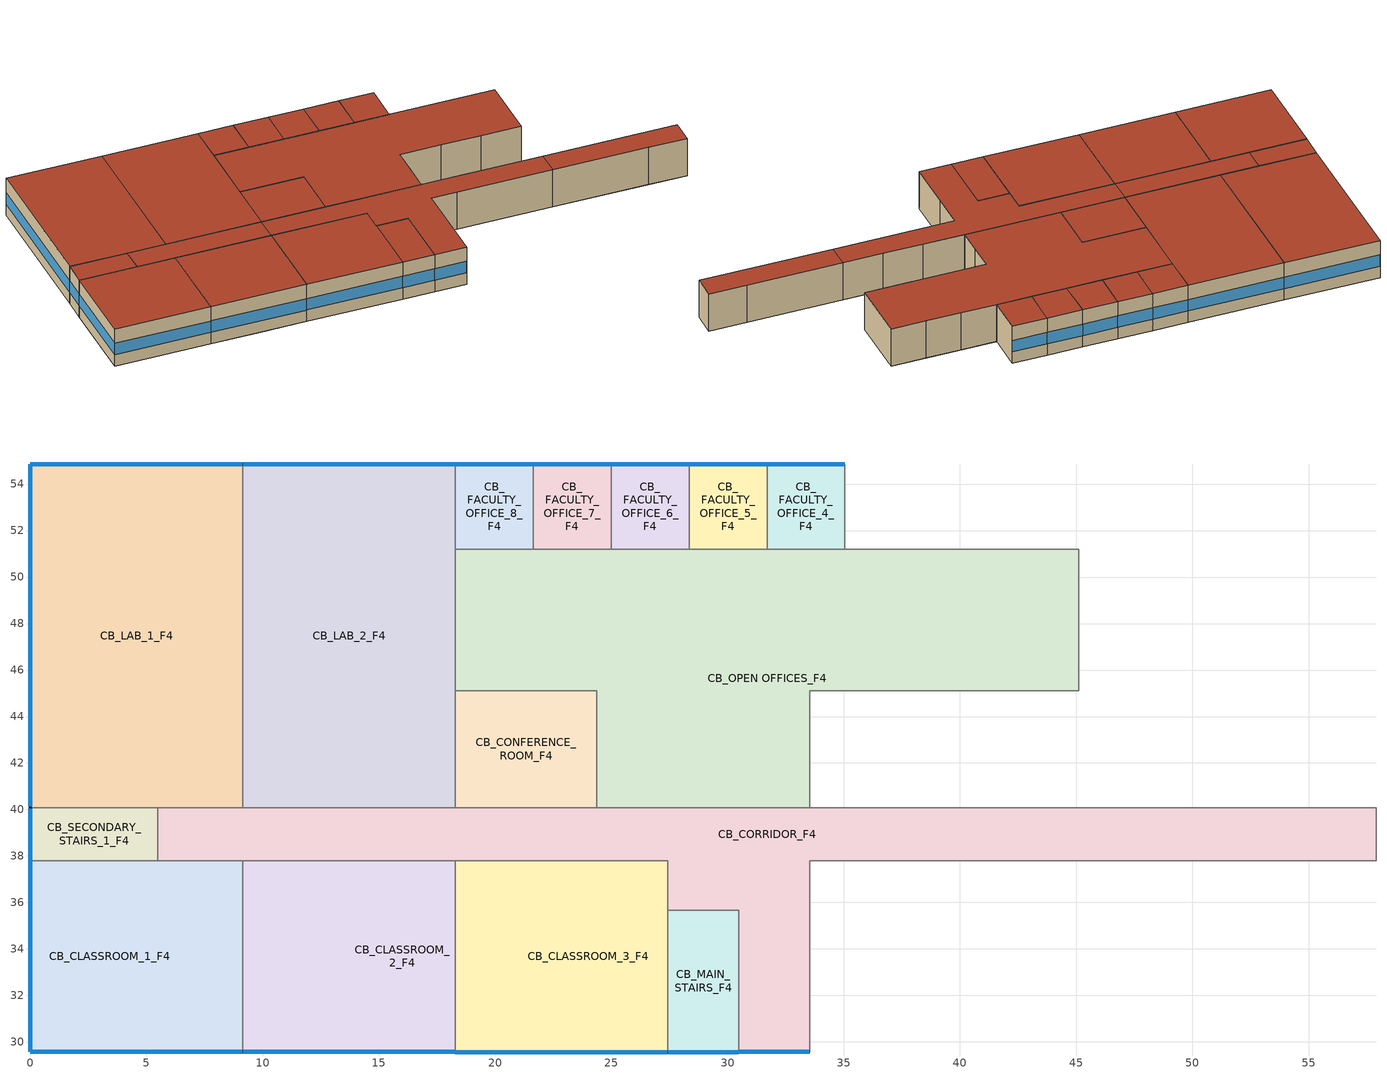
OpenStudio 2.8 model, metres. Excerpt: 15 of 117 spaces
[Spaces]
CB_CLASSROOM_1_F4
 floor to CB_CLASSROOM_7_F3: 9.14,37.8 9.14,29.57 6.86,29.57 6.86,37.8 z11.89
 floor to CB_CLASSROOM_8_F3: 6.86,37.8 6.86,29.57 0,29.57 0,37.8 z11.89
 wall outside: 0,37.8 0,29.57 9.14,29.57 z11.89:15.85
 wall to CB_CORRIDOR_F4: 9.14,37.8 5.49,37.8 z11.89:15.85
 wall to CB_CLASSROOM_2_F4: 9.14,29.57 9.14,37.8 z11.89:15.85
 wall to CB_SECONDARY_STAIRS_1_F4: 5.49,37.8 0,37.8 z11.89:15.85
 window: 0,37.79 0,29.58 / 0.01,29.57 9.13,29.57 z13.11:14.33
 roof outside: 9.14,29.57 9.14,37.8 0,37.8 0,29.57 z15.85
CB_CORRIDOR_F4
 floor to CB_CORRIDOR_2_F3: 45.11,40.08 45.11,37.8 18.29,37.8 18.29,40.08 z11.89
 floor to CB_STUDIO_1_F3: 57.91,40.08 57.91,37.8 45.11,37.8 45.11,40.08 z11.89
 floor to CB_CORRIDOR_1_F3: 33.53,37.8 33.53,29.57 30.48,29.57 30.48,35.66 27.43,35.66 27.43,37.8 z11.89
 floor to CB_STUDIO_2_F3: 18.29,40.08 18.29,37.8 5.49,37.8 5.49,40.08 z11.89
 wall outside: 30.48,29.57 33.53,29.57 z11.89:15.85
 wall to CB_UTILITY_F4: 33.53,34.44 33.53,37.8 35.97,37.8 z11.89:15.85
 wall to CB_PUBLIC_ELEVATORS_F4: 33.53,29.57 33.53,34.44 z11.89:15.85
 wall to CB_MAIN_STAIRS_F4: 27.43,35.66 30.48,35.66 30.48,29.57 z11.89:15.85
 wall to CB_CLASSROOM_3_F4: 18.29,37.8 27.43,37.8 27.43,35.66 z11.89:15.85
 wall to CB_CLASSROOM_2_F4: 9.14,37.8 18.29,37.8 z11.89:15.85
 wall to CB_SECONDARY_STAIRS_1_F4: 5.49,40.08 5.49,37.8 z11.89:15.85
 wall to CB_LAB_1_F4: 9.14,40.08 5.49,40.08 z11.89:15.85
 wall to CB_LAB_2_F4: 18.29,40.08 9.14,40.08 z11.89:15.85
 wall to CB_CONFERENCE_ROOM_F4: 24.38,40.08 18.29,40.08 z11.89:15.85
 wall to CB_OPEN OFFICES_F4: 33.53,40.08 24.38,40.08 z11.89:15.85
 wall to CB_FACULTY_RESTROOM_2_F4: 37.49,40.08 33.53,40.08 z11.89:15.85
 wall to CB_STUDENTS_RESTROOM_1_F4: 41.3,40.08 37.49,40.08 z11.89:15.85
 wall to CB_STUDENTS_RESTROOM_2_F4: 45.11,40.08 41.3,40.08 z11.89:15.85
 wall to CB_LAB_3_F4: 54.25,40.08 45.11,40.08 z11.89:15.85
 wall to CB_LAB_4_F4: 57.91,40.08 54.25,40.08 z11.89:15.85
 wall to CB_SECONDARY_STAIRS_2_F4: 57.91,37.8 57.91,40.08 z11.89:15.85
 wall to CB_CLASSROOM_6_F4: 54.25,37.8 57.91,37.8 z11.89:15.85
 wall to CB_CLASSROOM_5_F4: 45.11,37.8 54.25,37.8 z11.89:15.85
 wall to CB_CLASSROOM_4_F4: 35.97,37.8 45.11,37.8 z11.89:15.85
 window: 30.49,29.57 33.52,29.57 z13.11:14.33
 roof outside: 33.53,29.57 33.53,37.8 45.11,37.8 45.11,40.08 18.29,40.08 18.29,37.8 27.43,37.8 27.43,35.66 30.48,35.66 30.48,29.57 z15.85; 57.91,37.8 57.91,40.08 45.11,40.08 45.11,37.8 z15.85; 18.29,37.8 18.29,40.08 5.49,40.08 5.49,37.8 z15.85
CB_CLASSROOM_2_F4
 floor to CB_CLASSROOM_6_F3: 18.29,37.8 18.29,29.57 13.72,29.57 13.72,37.8 z11.89
 floor to CB_CLASSROOM_7_F3: 13.72,37.8 13.72,29.57 9.14,29.57 9.14,37.8 z11.89
 wall outside: 9.14,29.57 18.29,29.57 z11.89:15.85
 wall to CB_CLASSROOM_3_F4: 18.29,29.57 18.29,37.8 z11.89:15.85
 window: 9.16,29.57 18.28,29.57 z13.11:14.33
 roof outside: 18.29,29.57 18.29,37.8 9.14,37.8 9.14,29.57 z15.85
CB_CLASSROOM_3_F4
 floor to CB_CLASSROOM_5_F3: 27.43,37.8 27.43,29.57 20.57,29.57 20.57,37.8 z11.89
 floor to CB_CLASSROOM_6_F3: 20.57,37.8 20.57,29.57 18.29,29.57 18.29,37.8 z11.89
 wall outside: 18.29,29.57 27.43,29.57 z11.89:15.85
 wall to CB_MAIN_STAIRS_F4: 27.43,29.57 27.43,35.66 z11.89:15.85
 window: 18.3,29.57 27.41,29.57 z13.11:14.33
 roof outside: 27.43,29.57 27.43,37.8 18.29,37.8 18.29,29.57 z15.85
CB_MAIN_STAIRS_F4
 floor to CB_MAIN_STAIRS_F3: 30.48,35.66 30.48,29.57 27.43,29.57 27.43,35.66 z11.89
 wall outside: 27.43,29.57 30.48,29.57 z11.89:15.85
 window: 27.46,29.57 30.46,29.57 z13.11:14.33
 roof outside: 30.48,29.57 30.48,35.66 27.43,35.66 27.43,29.57 z15.85
CB_SECONDARY_STAIRS_1_F4
 floor to CB_SECONDARY_STAIRS_1_F3: 5.49,40.08 5.49,37.8 0,37.8 0,40.08 z11.89
 wall outside: 0,40.08 0,37.8 z11.89:15.85
 wall to CB_LAB_1_F4: 5.49,40.08 0,40.08 z11.89:15.85
 window: 0,40.04 0,37.8 z13.11:14.33
 roof outside: 5.49,37.8 5.49,40.08 0,40.08 0,37.8 z15.85
CB_LAB_1_F4
 floor to CB_STUDIO_2_F3: 9.14,54.86 9.14,40.08 0,40.08 0,54.86 z11.89
 wall outside: 9.14,54.86 0,54.86 0,40.08 z11.89:15.85
 wall to CB_LAB_2_F4: 9.14,40.08 9.14,54.86 z11.89:15.85
 window: 9.13,54.86 0,54.86 / 0,54.86 0,40.13 z13.11:14.33
 roof outside: 9.14,40.08 9.14,54.86 0,54.86 0,40.08 z15.85
CB_LAB_2_F4
 floor to CB_STUDIO_2_F3: 18.29,54.86 18.29,40.08 9.14,40.08 9.14,54.86 z11.89
 wall outside: 18.29,54.86 9.14,54.86 z11.89:15.85
 wall to CB_FACULTY_OFFICE_8_F4: 18.29,51.21 18.29,54.86 z11.89:15.85
 wall to CB_OPEN OFFICES_F4: 18.29,45.11 18.29,51.21 z11.89:15.85
 wall to CB_CONFERENCE_ROOM_F4: 18.29,40.08 18.29,45.11 z11.89:15.85
 window: 18.29,54.86 9.17,54.86 z13.11:14.33
 roof outside: 18.29,40.08 18.29,54.86 9.14,54.86 9.14,40.08 z15.85
CB_CONFERENCE_ROOM_F4
 floor to CB_CONFERENCE_ROOM_F3: 24.38,45.11 24.38,40.08 18.29,40.08 18.29,45.11 z11.89
 wall to CB_OPEN OFFICES_F4: 24.38,40.08 24.38,45.11 18.29,45.11 z11.89:15.85
 roof outside: 24.38,40.08 24.38,45.11 18.29,45.11 18.29,40.08 z15.85
CB_OPEN OFFICES_F4
 floor to CB_OPEN OFFICES_F3_3: 45.11,51.21 45.11,45.11 33.53,45.11 33.53,40.08 24.38,40.08 24.38,45.11 18.29,45.11 18.29,51.21 z11.89
 wall to CB_FACULTY_OFFICE_8_F4: 21.64,51.21 18.29,51.21 z11.89:15.85
 wall to CB_FACULTY_OFFICE_7_F4: 24.99,51.21 21.64,51.21 z11.89:15.85
 wall to CB_FACULTY_OFFICE_6_F4: 28.35,51.21 24.99,51.21 z11.89:15.85
 wall to CB_FACULTY_OFFICE_5_F4: 31.7,51.21 28.35,51.21 z11.89:15.85
 wall to CB_FACULTY_OFFICE_4_F4: 35.05,51.21 31.7,51.21 z11.89:15.85
 wall to CB_FACULTY_OFFICE_3_F4: 38.4,51.21 35.05,51.21 z11.89:15.85
 wall to CB_FACULTY_OFFICE_2_F4: 41.76,51.21 38.4,51.21 z11.89:15.85
 wall to CB_FACULTY_OFFICE_1_F4: 45.11,51.21 41.76,51.21 z11.89:15.85
 wall to CB_LAB_3_F4: 45.11,45.11 45.11,51.21 z11.89:15.85
 wall to CB_STUDENTS_RESTROOM_2_F4: 41.3,45.11 45.11,45.11 z11.89:15.85
 wall to CB_STUDENTS_RESTROOM_1_F4: 37.49,45.11 41.3,45.11 z11.89:15.85
 wall to CB_FACULTY_RESTROOM_1_F4: 33.53,42.6 33.53,45.11 37.49,45.11 z11.89:15.85
 wall to CB_FACULTY_RESTROOM_2_F4: 33.53,40.08 33.53,42.6 z11.89:15.85
 roof outside: 33.53,40.08 33.53,45.11 45.11,45.11 45.11,51.21 18.29,51.21 18.29,45.11 24.38,45.11 24.38,40.08 z15.85
CB_FACULTY_OFFICE_8_F4
 floor to CB_ FACULTY_OFFICES_8_F3: 21.64,54.86 21.64,51.21 18.29,51.21 18.29,54.86 z11.89
 wall outside: 21.64,54.86 18.29,54.86 z11.89:15.85
 wall to CB_FACULTY_OFFICE_7_F4: 21.64,51.21 21.64,54.86 z11.89:15.85
 window: 21.64,54.86 18.29,54.86 z13.11:14.33
 roof outside: 21.64,51.21 21.64,54.86 18.29,54.86 18.29,51.21 z15.85
CB_FACULTY_OFFICE_7_F4
 floor to CB_ FACULTY_OFFICES_7_F3: 24.99,54.86 24.99,51.21 21.64,51.21 21.64,54.86 z11.89
 wall outside: 24.99,54.86 21.64,54.86 z11.89:15.85
 wall to CB_FACULTY_OFFICE_6_F4: 24.99,51.21 24.99,54.86 z11.89:15.85
 window: 24.99,54.86 21.64,54.86 z13.11:14.33
 roof outside: 24.99,51.21 24.99,54.86 21.64,54.86 21.64,51.21 z15.85
CB_FACULTY_OFFICE_6_F4
 floor to CB_ FACULTY_OFFICES_6_F3: 28.35,54.86 28.35,51.21 24.99,51.21 24.99,54.86 z11.89
 wall outside: 28.35,54.86 24.99,54.86 z11.89:15.85
 wall to CB_FACULTY_OFFICE_5_F4: 28.35,51.21 28.35,54.86 z11.89:15.85
 window: 28.35,54.86 24.99,54.86 z13.11:14.33
 roof outside: 28.35,51.21 28.35,54.86 24.99,54.86 24.99,51.21 z15.85
CB_FACULTY_OFFICE_5_F4
 floor to CB_ FACULTY_OFFICES_5_F3: 31.7,54.86 31.7,51.21 28.35,51.21 28.35,54.86 z11.89
 wall outside: 31.7,54.86 28.35,54.86 z11.89:15.85
 wall to CB_FACULTY_OFFICE_4_F4: 31.7,51.21 31.7,54.86 z11.89:15.85
 window: 31.7,54.86 28.35,54.86 z13.11:14.33
 roof outside: 31.7,51.21 31.7,54.86 28.35,54.86 28.35,51.21 z15.85
CB_FACULTY_OFFICE_4_F4
 floor to CB_ FACULTY_OFFICES_4_F3: 35.05,54.86 35.05,51.21 31.7,51.21 31.7,54.86 z11.89
 wall outside: 35.05,54.86 31.7,54.86 z11.89:15.85
 wall to CB_FACULTY_OFFICE_3_F4: 35.05,51.21 35.05,54.86 z11.89:15.85
 window: 35.05,54.86 31.7,54.86 z13.11:14.33
 roof outside: 35.05,51.21 35.05,54.86 31.7,54.86 31.7,51.21 z15.85
[Building]
A091_2013_CollegeCampusBuilding
[Site]
Site 1: Latitude {deg}=35.03; Longitude {deg}=-85.2; Time Zone {hr}=-5; Elevation {m}=210
[ClimateZones]
Climate Zone Institution Name 1=ASHRAE; Climate Zone Document Name 1=ANSI/ASHRAE Standard 169; Climate Zone Document Year 1=2006; Climate Zone Institution Name 2=CEC; Climate Zone Document Name 2=California Climate Zone Descriptions; Climate Zone Document Year 2=1995
[ShadingControl]
Shading Control 1: Shading Type=InteriorBlind
[BuildingStory] Nominal Floor to Floor Height {m}=3.9624
Name | Nominal Z Coordinate {m}
Building Story 4 | 11.8872
Building Story 5 | 0
[Space] Building Story=Building Story 4
Name | Space Type | Thermal Zone
CB_CLASSROOM_1_F4 | College - Classroom | CB_CLASSROOM_1_F4
CB_CORRIDOR_F4 | College -  Corridor | CB_CORRIDOR_F4
CB_CLASSROOM_2_F4 | College - Classroom | CB_CLASSROOM_2_F4
CB_CLASSROOM_3_F4 | College - Classroom | CB_CLASSROOM_3_F4
CB_MAIN_STAIRS_F4 | College - Stairs | CB_MAIN_STAIRS_F4
CB_SECONDARY_STAIRS_1_F4 | College - Stairs | CB_SECONDARY_STAIRS_1_F4
CB_LAB_1_F4 | College - Laboratory | CB_LAB_1_F4
CB_LAB_2_F4 | College - Laboratory | CB_LAB_2_F4
CB_CONFERENCE_ROOM_F4 | College -  Conference | CB_CONFERENCE_ROOM_F4
CB_OPEN OFFICES_F4 | College -  Office | CB_OPEN OFFICES_F4
CB_FACULTY_OFFICE_8_F4 | College -  Office | CB_FACULTY_OFFICE_8_F4
CB_FACULTY_OFFICE_7_F4 | College -  Office | CB_FACULTY_OFFICE_7_F4
CB_FACULTY_OFFICE_6_F4 | College -  Office | CB_FACULTY_OFFICE_6_F4
CB_FACULTY_OFFICE_5_F4 | College -  Office | CB_FACULTY_OFFICE_5_F4
CB_FACULTY_OFFICE_4_F4 | College -  Office | CB_FACULTY_OFFICE_4_F4
[SpaceType]
College - Classroom; College -  Office; College -  Conference; College -  Corridor; College - Stairs; College - Laboratory
[ThermalZone] Use Ideal Air Loads=No
CB_FACULTY_OFFICE_5_F4; CB_LAB_1_F4; CB_CLASSROOM_2_F4; CB_LAB_2_F4; CB_SECONDARY_STAIRS_1_F4; CB_CLASSROOM_1_F4; CB_FACULTY_OFFICE_8_F4; CB_CORRIDOR_F4; CB_CLASSROOM_3_F4; CB_MAIN_STAIRS_F4; CB_CONFERENCE_ROOM_F4; CB_OPEN OFFICES_F4; CB_FACULTY_OFFICE_7_F4; CB_FACULTY_OFFICE_6_F4; CB_FACULTY_OFFICE_4_F4
[Sizing:Zone] Zone Cooling Design Supply Air Temperature Input Method=SupplyAirTemperature; Zone Cooling Design Supply Air Temperature {C}=14; Zone Cooling Design Supply Air Temperature Difference {deltaC}=11.11; Zone Heating Design Supply Air Temperature Input Method=SupplyAirTemperature; Zone Heating Design Supply Air Temperature {C}=40; Zone Heating Design Supply Air Temperature Difference {deltaC}=11.11; Zone Cooling Design Supply Air Humidity Ratio {kg-H2O/kg-air}=0.0085; Zone Heating Design Supply Air Humidity Ratio {kg-H2O/kg-air}=0.008; Cooling Design Air Flow Method=DesignDay; Heating Design Air Flow Method=DesignDay; Account for Dedicated Outdoor Air System=No; Dedicated Outdoor Air System Control Strategy=NeutralSupplyAir; Dedicated Outdoor Air Low Setpoint Temperature for Design {C}=autosize; Dedicated Outdoor Air High Setpoint Temperature for Design {C}=autosize
CB_FACULTY_OFFICE_5_F4; CB_LAB_1_F4; CB_CLASSROOM_2_F4; CB_LAB_2_F4; CB_SECONDARY_STAIRS_1_F4; CB_CLASSROOM_1_F4; CB_FACULTY_OFFICE_8_F4; CB_CORRIDOR_F4; CB_CLASSROOM_3_F4; CB_MAIN_STAIRS_F4; CB_CONFERENCE_ROOM_F4; CB_OPEN OFFICES_F4; CB_FACULTY_OFFICE_7_F4; CB_FACULTY_OFFICE_6_F4; CB_FACULTY_OFFICE_4_F4
